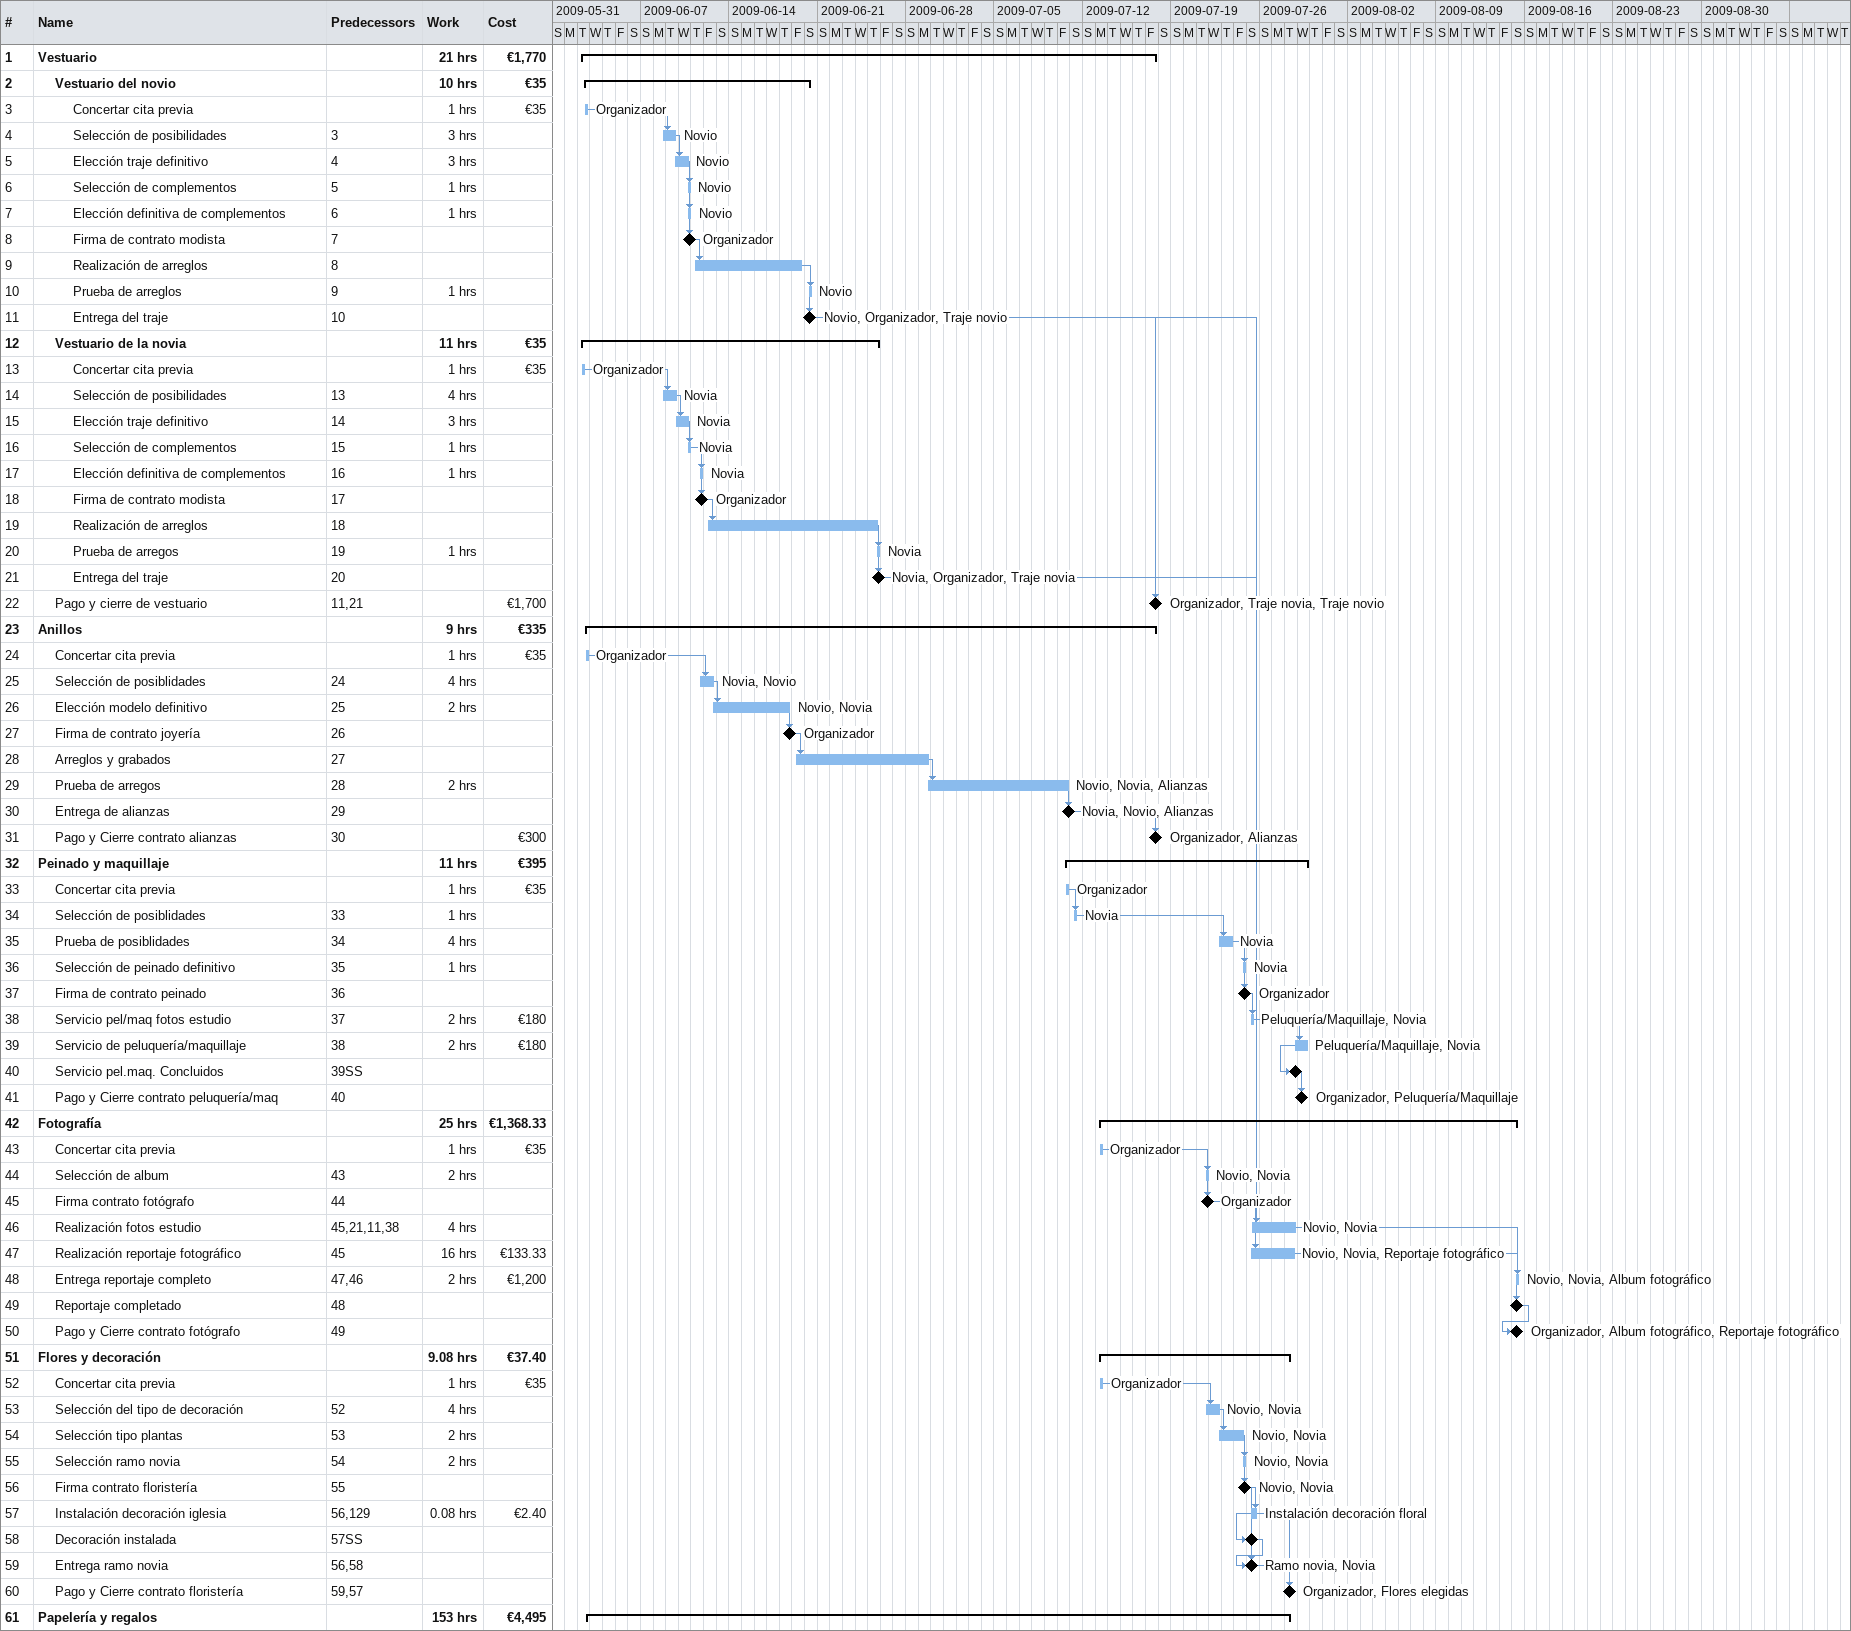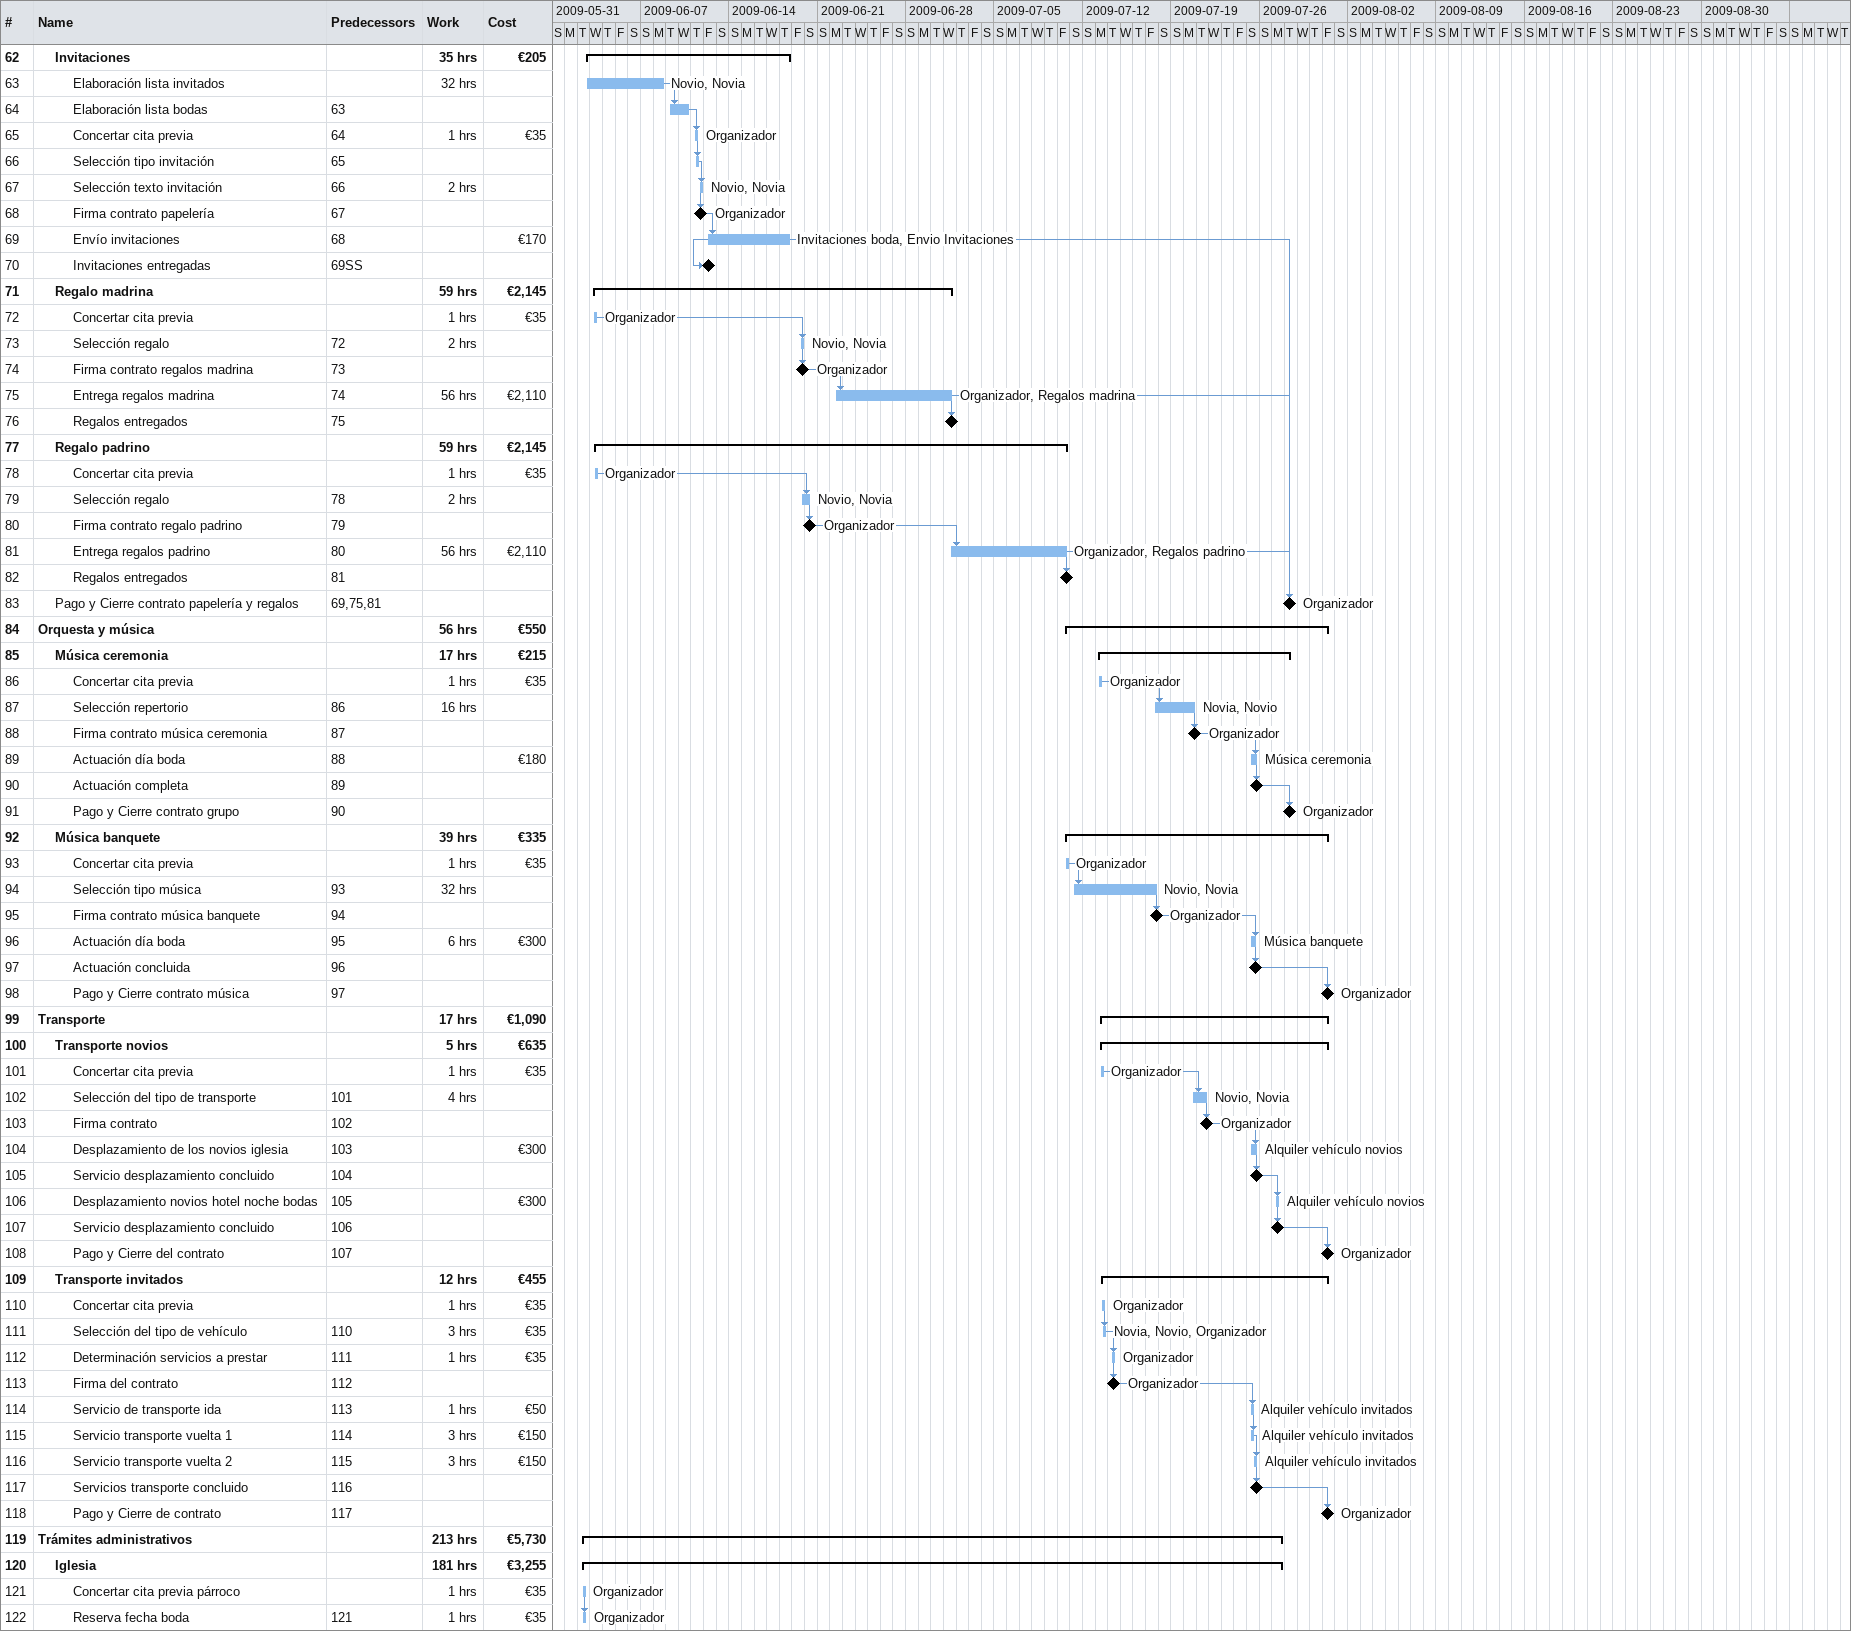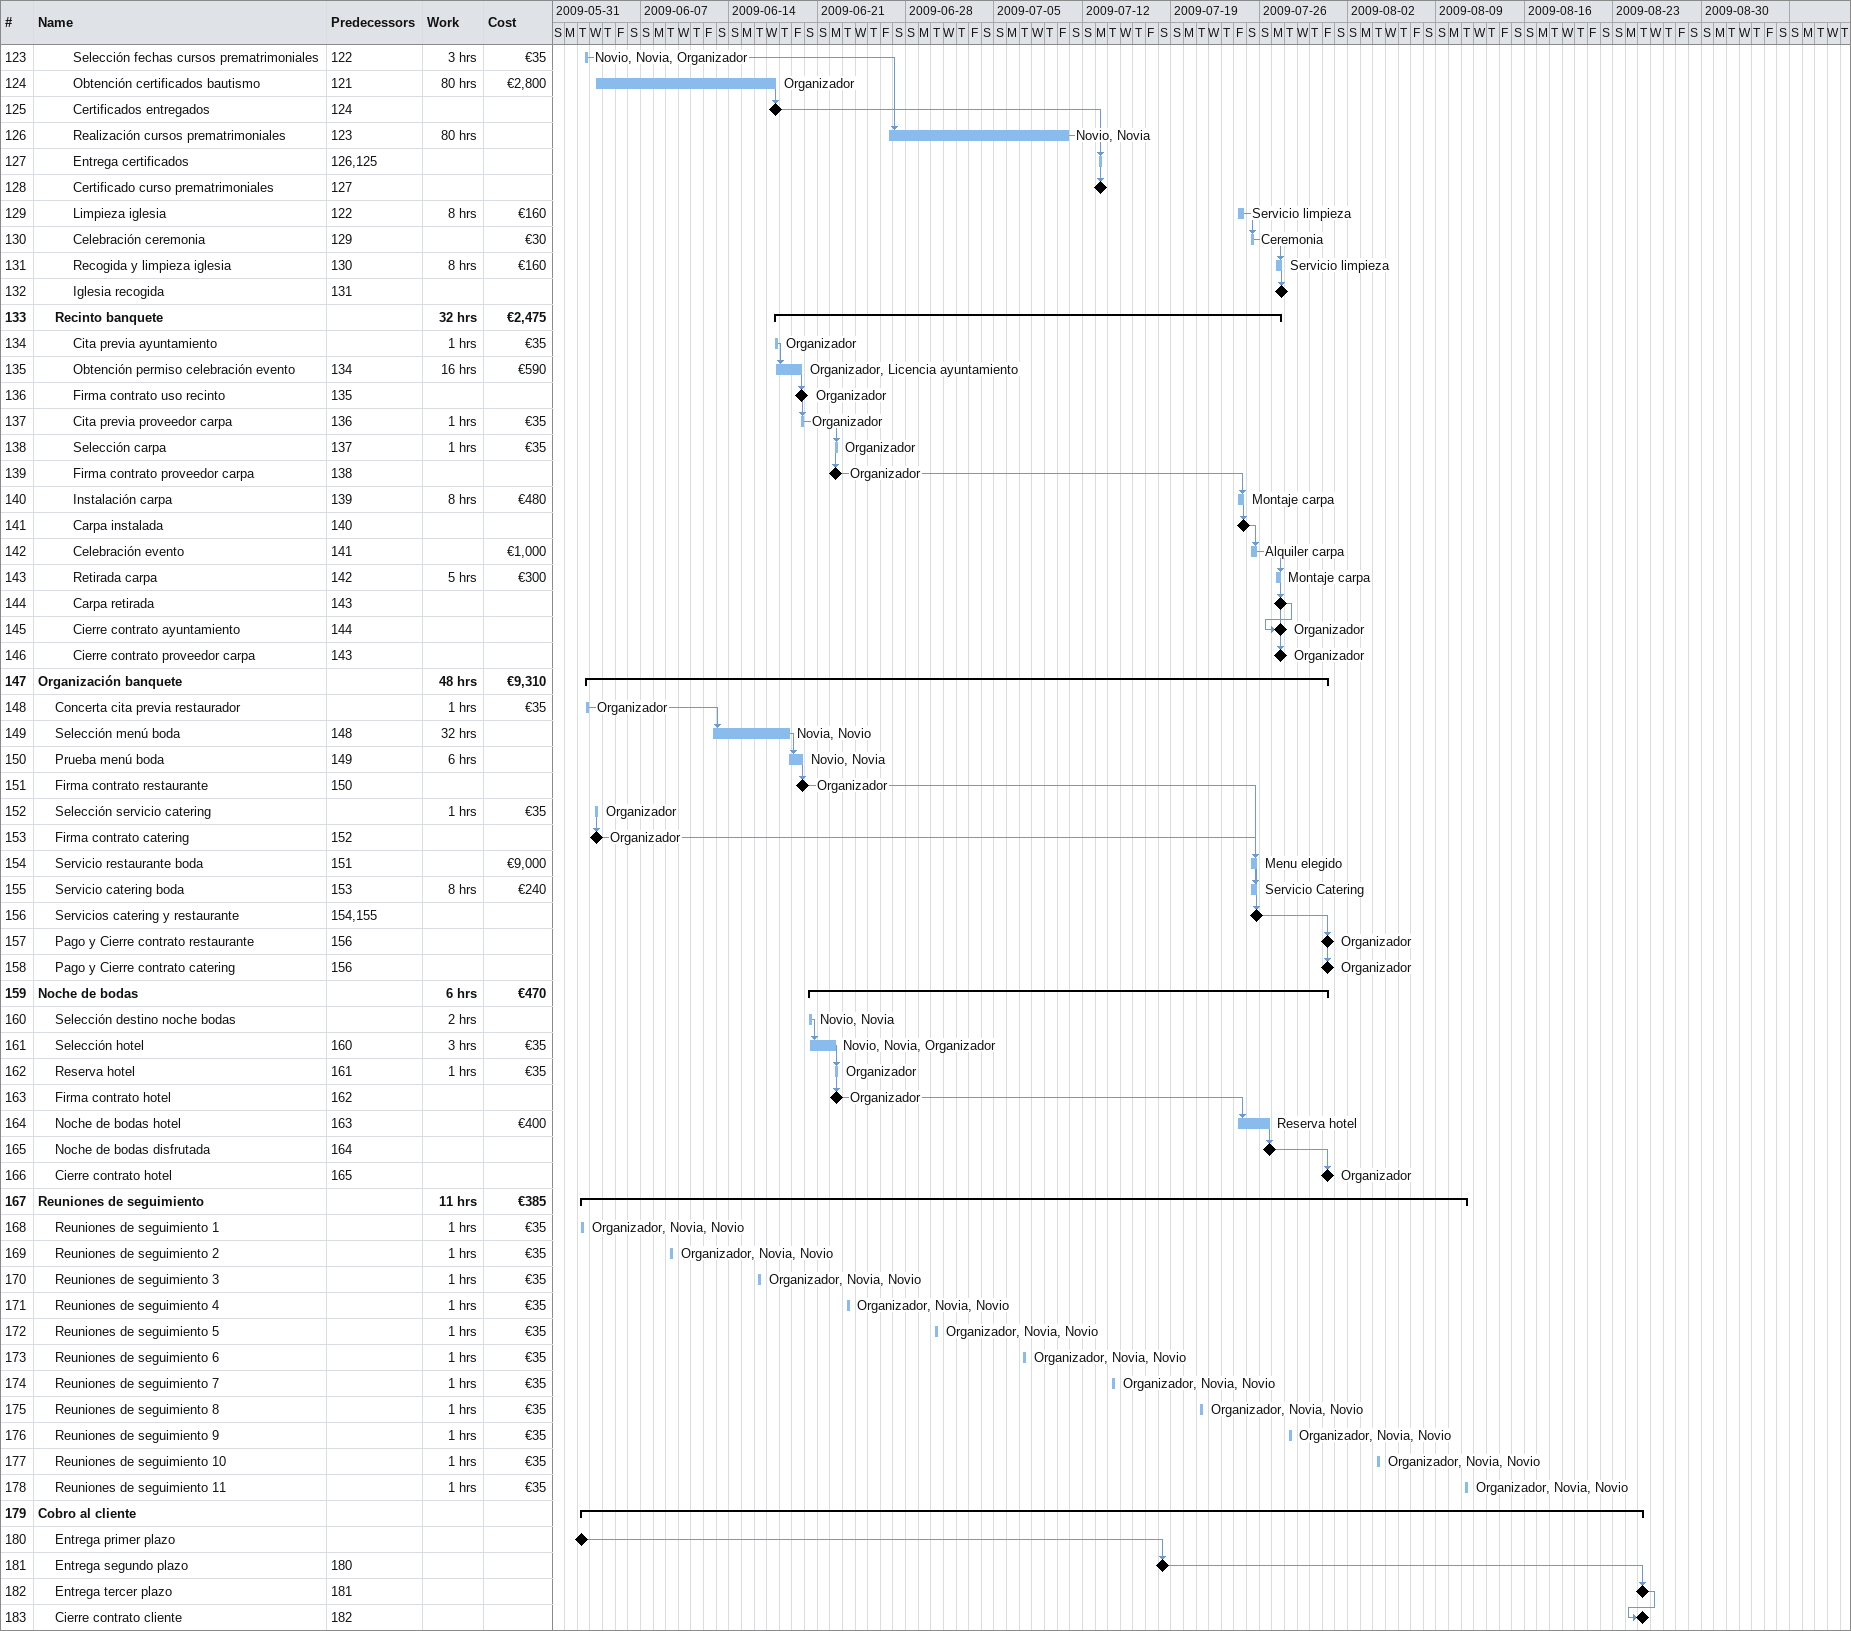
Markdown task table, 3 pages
| ID | Level | Task | Start | Finish | Predecessors | Resources | Work (h) | Cost (€) |
|---|---|---|---|---|---|---|---|---|
| 1 | 1 | **Vestuario** | 2009-06-02 | 2009-07-17 |  |  | 21 | 1770 |
| 2 | 2 | **Vestuario del novio** | 2009-06-02 | 2009-06-20 |  |  | 10 | 35 |
| 3 | 3 | Concertar cita previa | 2009-06-02 | 2009-06-02 |  | Organizador | 1 | 35 |
| 4 | 3 | Selección de posibilidades | 2009-06-08 | 2009-06-09 | 3 | Novio | 3 |  |
| 5 | 3 | Elección traje definitivo | 2009-06-09 | 2009-06-10 | 4 | Novio | 3 |  |
| 6 | 3 | Selección de complementos | 2009-06-10 | 2009-06-10 | 5 | Novio | 1 |  |
| 7 | 3 | Elección definitiva de complementos | 2009-06-10 | 2009-06-10 | 6 | Novio | 1 |  |
| 8 | 3 | Firma de contrato modista (milestone) | 2009-06-10 | 2009-06-10 | 7 | Organizador |  |  |
| 9 | 3 | Realización de arreglos | 2009-06-11 | 2009-06-19 | 8 |  |  |  |
| 10 | 3 | Prueba de arreglos | 2009-06-20 | 2009-06-20 | 9 | Novio | 1 |  |
| 11 | 3 | Entrega del traje (milestone) | 2009-06-20 | 2009-06-20 | 10 | Novio, Organizador, Traje novio |  |  |
| 12 | 2 | **Vestuario de la novia** | 2009-06-02 | 2009-06-25 |  |  | 11 | 35 |
| 13 | 3 | Concertar cita previa | 2009-06-02 | 2009-06-02 |  | Organizador | 1 | 35 |
| 14 | 3 | Selección de posibilidades | 2009-06-08 | 2009-06-09 | 13 | Novia | 4 |  |
| 15 | 3 | Elección traje definitivo | 2009-06-09 | 2009-06-10 | 14 | Novia | 3 |  |
| 16 | 3 | Selección de complementos | 2009-06-10 | 2009-06-10 | 15 | Novia | 1 |  |
| 17 | 3 | Elección definitiva de complementos | 2009-06-11 | 2009-06-11 | 16 | Novia | 1 |  |
| 18 | 3 | Firma de contrato modista (milestone) | 2009-06-11 | 2009-06-11 | 17 | Organizador |  |  |
| 19 | 3 | Realización de arreglos | 2009-06-12 | 2009-06-25 | 18 |  |  |  |
| 20 | 3 | Prueba de arregos | 2009-06-25 | 2009-06-25 | 19 | Novia | 1 |  |
| 21 | 3 | Entrega del traje (milestone) | 2009-06-25 | 2009-06-25 | 20 | Novia, Organizador, Traje novia |  |  |
| 22 | 2 | Pago y cierre de vestuario (milestone) | 2009-07-17 | 2009-07-17 | 11, 21 | Organizador, Traje novia, Traje novio |  | 1700 |
| 23 | 1 | **Anillos** | 2009-06-02 | 2009-07-17 |  |  | 9 | 335 |
| 24 | 2 | Concertar cita previa | 2009-06-02 | 2009-06-02 |  | Organizador | 1 | 35 |
| 25 | 2 | Selección de posiblidades | 2009-06-11 | 2009-06-12 | 24 | Novia, Novio | 4 |  |
| 26 | 2 | Elección modelo definitivo | 2009-06-12 | 2009-06-18 | 25 | Novio, Novia | 2 |  |
| 27 | 2 | Firma de contrato joyería (milestone) | 2009-06-18 | 2009-06-18 | 26 | Organizador |  |  |
| 28 | 2 | Arreglos y grabados | 2009-06-19 | 2009-06-29 | 27 |  |  |  |
| 29 | 2 | Prueba de arregos | 2009-06-29 | 2009-07-10 | 28 | Novio, Novia, Alianzas | 2 |  |
| 30 | 2 | Entrega de alianzas (milestone) | 2009-07-10 | 2009-07-10 | 29 | Novia, Novio, Alianzas |  |  |
| 31 | 2 | Pago y Cierre contrato alianzas (milestone) | 2009-07-17 | 2009-07-17 | 30 | Organizador, Alianzas |  | 300 |
| 32 | 1 | **Peinado y maquillaje** | 2009-07-10 | 2009-07-29 |  |  | 11 | 395 |
| 33 | 2 | Concertar cita previa | 2009-07-10 | 2009-07-10 |  | Organizador | 1 | 35 |
| 34 | 2 | Selección de posiblidades | 2009-07-11 | 2009-07-11 | 33 | Novia | 1 |  |
| 35 | 2 | Prueba de posiblidades | 2009-07-22 | 2009-07-23 | 34 | Novia | 4 |  |
| 36 | 2 | Selección de peinado definitivo | 2009-07-24 | 2009-07-24 | 35 | Novia | 1 |  |
| 37 | 2 | Firma de contrato peinado (milestone) | 2009-07-24 | 2009-07-24 | 36 | Organizador |  |  |
| 38 | 2 | Servicio pel/maq fotos estudio | 2009-07-25 | 2009-07-25 | 37 | Peluquería/Maquillaje, Novia | 2 | 180 |
| 39 | 2 | Servicio de peluquería/maquillaje | 2009-07-28 | 2009-07-29 | 38 | Peluquería/Maquillaje, Novia | 2 | 180 |
| 40 | 2 | Servicio pel.maq. Concluidos (milestone) | 2009-07-28 | 2009-07-28 | 39SS |  |  |  |
| 41 | 2 | Pago y Cierre contrato peluquería/maq (milestone) | 2009-07-29 | 2009-07-29 | 40 | Organizador, Peluquería/Maquillaje |  |  |
| 42 | 1 | **Fotografía** | 2009-07-13 | 2009-08-15 |  |  | 25 | 1368.33 |
| 43 | 2 | Concertar cita previa | 2009-07-13 | 2009-07-13 |  | Organizador | 1 | 35 |
| 44 | 2 | Selección de album | 2009-07-21 | 2009-07-21 | 43 | Novio, Novia | 2 |  |
| 45 | 2 | Firma contrato fotógrafo (milestone) | 2009-07-21 | 2009-07-21 | 44 | Organizador |  |  |
| 46 | 2 | Realización fotos estudio | 2009-07-25 | 2009-07-28 | 45, 21, 11, 38 | Novio, Novia | 4 |  |
| 47 | 2 | Realización reportaje fotográfico | 2009-07-25 | 2009-07-28 | 45 | Novio, Novia, Reportaje fotográfico | 16 | 133.33 |
| 48 | 2 | Entrega reportaje completo | 2009-08-15 | 2009-08-15 | 47, 46 | Novio, Novia, Album fotográfico | 2 | 1200 |
| 49 | 2 | Reportaje completado (milestone) | 2009-08-15 | 2009-08-15 | 48 |  |  |  |
| 50 | 2 | Pago y Cierre contrato fotógrafo (milestone) | 2009-08-15 | 2009-08-15 | 49 | Organizador, Album fotográfico, Reportaje fotográfico |  |  |
| 51 | 1 | **Flores y decoración** | 2009-07-13 | 2009-07-28 |  |  | 9.08 | 37.40 |
| 52 | 2 | Concertar cita previa | 2009-07-13 | 2009-07-13 |  | Organizador | 1 | 35 |
| 53 | 2 | Selección del tipo de decoración | 2009-07-21 | 2009-07-22 | 52 | Novio, Novia | 4 |  |
| 54 | 2 | Selección tipo plantas | 2009-07-22 | 2009-07-24 | 53 | Novio, Novia | 2 |  |
| 55 | 2 | Selección ramo novia | 2009-07-24 | 2009-07-24 | 54 | Novio, Novia | 2 |  |
| 56 | 2 | Firma contrato floristería (milestone) | 2009-07-24 | 2009-07-24 | 55 | Novio, Novia |  |  |
| 57 | 2 | Instalación decoración iglesia | 2009-07-25 | 2009-07-25 | 56, 129 | Instalación decoración floral | 0.08 | 2.40 |
| 58 | 2 | Decoración instalada (milestone) | 2009-07-25 | 2009-07-25 | 57SS |  |  |  |
| 59 | 2 | Entrega ramo novia (milestone) | 2009-07-25 | 2009-07-25 | 56, 58 | Ramo novia, Novia |  |  |
| 60 | 2 | Pago y Cierre contrato floristería (milestone) | 2009-07-28 | 2009-07-28 | 59, 57 | Organizador, Flores elegidas |  |  |
| 61 | 1 | **Papelería y regalos** | 2009-06-02 | 2009-07-28 |  |  | 153 | 4495 |
| 62 | 2 | **Invitaciones** | 2009-06-02 | 2009-06-18 |  |  | 35 | 205 |
| 63 | 3 | Elaboración lista invitados | 2009-06-02 | 2009-06-08 |  | Novio, Novia | 32 |  |
| 64 | 3 | Elaboración lista bodas | 2009-06-09 | 2009-06-10 | 63 |  |  |  |
| 65 | 3 | Concertar cita previa | 2009-06-11 | 2009-06-11 | 64 | Organizador | 1 | 35 |
| 66 | 3 | Selección tipo invitación | 2009-06-11 | 2009-06-11 | 65 |  |  |  |
| 67 | 3 | Selección texto invitación | 2009-06-11 | 2009-06-11 | 66 | Novio, Novia | 2 |  |
| 68 | 3 | Firma contrato papelería (milestone) | 2009-06-11 | 2009-06-11 | 67 | Organizador |  |  |
| 69 | 3 | Envío invitaciones | 2009-06-12 | 2009-06-18 | 68 | Invitaciones boda, Envio Invitaciones |  | 170 |
| 70 | 3 | Invitaciones entregadas (milestone) | 2009-06-12 | 2009-06-12 | 69SS |  |  |  |
| 71 | 2 | **Regalo madrina** | 2009-06-03 | 2009-07-01 |  |  | 59 | 2145 |
| 72 | 3 | Concertar cita previa | 2009-06-03 | 2009-06-03 |  | Organizador | 1 | 35 |
| 73 | 3 | Selección regalo | 2009-06-19 | 2009-06-19 | 72 | Novio, Novia | 2 |  |
| 74 | 3 | Firma contrato regalos madrina (milestone) | 2009-06-19 | 2009-06-19 | 73 | Organizador |  |  |
| 75 | 3 | Entrega regalos madrina | 2009-06-22 | 2009-07-01 | 74 | Organizador, Regalos madrina | 56 | 2110 |
| 76 | 3 | Regalos entregados (milestone) | 2009-07-01 | 2009-07-01 | 75 |  |  |  |
| 77 | 2 | **Regalo padrino** | 2009-06-03 | 2009-07-10 |  |  | 59 | 2145 |
| 78 | 3 | Concertar cita previa | 2009-06-03 | 2009-06-03 |  | Organizador | 1 | 35 |
| 79 | 3 | Selección regalo | 2009-06-19 | 2009-06-20 | 78 | Novio, Novia | 2 |  |
| 80 | 3 | Firma contrato regalo padrino (milestone) | 2009-06-20 | 2009-06-20 | 79 | Organizador |  |  |
| 81 | 3 | Entrega regalos padrino | 2009-07-01 | 2009-07-10 | 80 | Organizador, Regalos padrino | 56 | 2110 |
| 82 | 3 | Regalos entregados (milestone) | 2009-07-10 | 2009-07-10 | 81 |  |  |  |
| 83 | 2 | Pago y Cierre contrato papelería y regalos (milestone) | 2009-07-28 | 2009-07-28 | 69, 75, 81 | Organizador |  |  |
| 84 | 1 | **Orquesta y música** | 2009-07-10 | 2009-07-31 |  |  | 56 | 550 |
| 85 | 2 | **Música ceremonia** | 2009-07-13 | 2009-07-28 |  |  | 17 | 215 |
| 86 | 3 | Concertar cita previa | 2009-07-13 | 2009-07-13 |  | Organizador | 1 | 35 |
| 87 | 3 | Selección repertorio | 2009-07-17 | 2009-07-20 | 86 | Novia, Novio | 16 |  |
| 88 | 3 | Firma contrato música ceremonia (milestone) | 2009-07-20 | 2009-07-20 | 87 | Organizador |  |  |
| 89 | 3 | Actuación día boda | 2009-07-25 | 2009-07-25 | 88 | Música ceremonia |  | 180 |
| 90 | 3 | Actuación completa (milestone) | 2009-07-25 | 2009-07-25 | 89 |  |  |  |
| 91 | 3 | Pago y Cierre contrato grupo (milestone) | 2009-07-28 | 2009-07-28 | 90 | Organizador |  |  |
| 92 | 2 | **Música banquete** | 2009-07-10 | 2009-07-31 |  |  | 39 | 335 |
| 93 | 3 | Concertar cita previa | 2009-07-10 | 2009-07-10 |  | Organizador | 1 | 35 |
| 94 | 3 | Selección tipo música | 2009-07-11 | 2009-07-17 | 93 | Novio, Novia | 32 |  |
| 95 | 3 | Firma contrato música banquete (milestone) | 2009-07-17 | 2009-07-17 | 94 | Organizador |  |  |
| 96 | 3 | Actuación día boda | 2009-07-25 | 2009-07-25 | 95 | Música banquete | 6 | 300 |
| 97 | 3 | Actuación concluida (milestone) | 2009-07-25 | 2009-07-25 | 96 |  |  |  |
| 98 | 3 | Pago y Cierre contrato música (milestone) | 2009-07-31 | 2009-07-31 | 97 | Organizador |  |  |
| 99 | 1 | **Transporte** | 2009-07-13 | 2009-07-31 |  |  | 17 | 1090 |
| 100 | 2 | **Transporte novios** | 2009-07-13 | 2009-07-31 |  |  | 5 | 635 |
| 101 | 3 | Concertar cita previa | 2009-07-13 | 2009-07-13 |  | Organizador | 1 | 35 |
| 102 | 3 | Selección del tipo de transporte | 2009-07-20 | 2009-07-21 | 101 | Novio, Novia | 4 |  |
| 103 | 3 | Firma contrato (milestone) | 2009-07-21 | 2009-07-21 | 102 | Organizador |  |  |
| 104 | 3 | Desplazamiento de los novios iglesia | 2009-07-25 | 2009-07-25 | 103 | Alquiler vehículo novios |  | 300 |
| 105 | 3 | Servicio desplazamiento concluido (milestone) | 2009-07-25 | 2009-07-25 | 104 |  |  |  |
| 106 | 3 | Desplazamiento novios hotel noche bodas | 2009-07-27 | 2009-07-27 | 105 | Alquiler vehículo novios |  | 300 |
| 107 | 3 | Servicio desplazamiento concluido (milestone) | 2009-07-27 | 2009-07-27 | 106 |  |  |  |
| 108 | 3 | Pago y Cierre del contrato (milestone) | 2009-07-31 | 2009-07-31 | 107 | Organizador |  |  |
| 109 | 2 | **Transporte invitados** | 2009-07-13 | 2009-07-31 |  |  | 12 | 455 |
| 110 | 3 | Concertar cita previa | 2009-07-13 | 2009-07-13 |  | Organizador | 1 | 35 |
| 111 | 3 | Selección del tipo de vehículo | 2009-07-13 | 2009-07-13 | 110 | Novia, Novio, Organizador | 3 | 35 |
| 112 | 3 | Determinación servicios a prestar | 2009-07-14 | 2009-07-14 | 111 | Organizador | 1 | 35 |
| 113 | 3 | Firma del contrato (milestone) | 2009-07-14 | 2009-07-14 | 112 | Organizador |  |  |
| 114 | 3 | Servicio de transporte ida | 2009-07-25 | 2009-07-25 | 113 | Alquiler vehículo invitados | 1 | 50 |
| 115 | 3 | Servicio transporte vuelta 1 | 2009-07-25 | 2009-07-25 | 114 | Alquiler vehículo invitados | 3 | 150 |
| 116 | 3 | Servicio transporte vuelta 2 | 2009-07-25 | 2009-07-25 | 115 | Alquiler vehículo invitados | 3 | 150 |
| 117 | 3 | Servicios transporte concluido (milestone) | 2009-07-25 | 2009-07-25 | 116 |  |  |  |
| 118 | 3 | Pago y Cierre de contrato (milestone) | 2009-07-31 | 2009-07-31 | 117 | Organizador |  |  |
| 119 | 1 | **Trámites administrativos** | 2009-06-02 | 2009-07-27 |  |  | 213 | 5730 |
| 120 | 2 | **Iglesia** | 2009-06-02 | 2009-07-27 |  |  | 181 | 3255 |
| 121 | 3 | Concertar cita previa párroco | 2009-06-02 | 2009-06-02 |  | Organizador | 1 | 35 |
| 122 | 3 | Reserva fecha boda | 2009-06-02 | 2009-06-02 | 121 | Organizador | 1 | 35 |
| 123 | 3 | Selección fechas cursos prematrimoniales | 2009-06-02 | 2009-06-02 | 122 | Novio, Novia, Organizador | 3 | 35 |
| 124 | 3 | Obtención certificados bautismo | 2009-06-03 | 2009-06-17 | 121 | Organizador | 80 | 2800 |
| 125 | 3 | Certificados entregados (milestone) | 2009-06-17 | 2009-06-17 | 124 |  |  |  |
| 126 | 3 | Realización cursos prematrimoniales | 2009-06-26 | 2009-07-10 | 123 | Novio, Novia | 80 |  |
| 127 | 3 | Entrega certificados | 2009-07-13 | 2009-07-13 | 126, 125 |  |  |  |
| 128 | 3 | Certificado curso prematrimoniales (milestone) | 2009-07-13 | 2009-07-13 | 127 |  |  |  |
| 129 | 3 | Limpieza iglesia | 2009-07-24 | 2009-07-24 | 122 | Servicio limpieza | 8 | 160 |
| 130 | 3 | Celebración ceremonia | 2009-07-25 | 2009-07-25 | 129 | Ceremonia |  | 30 |
| 131 | 3 | Recogida y limpieza iglesia | 2009-07-27 | 2009-07-27 | 130 | Servicio limpieza | 8 | 160 |
| 132 | 3 | Iglesia recogida (milestone) | 2009-07-27 | 2009-07-27 | 131 |  |  |  |
| 133 | 2 | **Recinto banquete** | 2009-06-17 | 2009-07-27 |  |  | 32 | 2475 |
| 134 | 3 | Cita previa ayuntamiento | 2009-06-17 | 2009-06-17 |  | Organizador | 1 | 35 |
| 135 | 3 | Obtención permiso celebración evento | 2009-06-17 | 2009-06-19 | 134 | Organizador, Licencia ayuntamiento | 16 | 590 |
| 136 | 3 | Firma contrato uso recinto (milestone) | 2009-06-19 | 2009-06-19 | 135 | Organizador |  |  |
| 137 | 3 | Cita previa proveedor carpa | 2009-06-19 | 2009-06-19 | 136 | Organizador | 1 | 35 |
| 138 | 3 | Selección carpa | 2009-06-22 | 2009-06-22 | 137 | Organizador | 1 | 35 |
| 139 | 3 | Firma contrato proveedor carpa (milestone) | 2009-06-22 | 2009-06-22 | 138 | Organizador |  |  |
| 140 | 3 | Instalación carpa | 2009-07-24 | 2009-07-24 | 139 | Montaje carpa | 8 | 480 |
| 141 | 3 | Carpa instalada (milestone) | 2009-07-24 | 2009-07-24 | 140 |  |  |  |
| 142 | 3 | Celebración evento | 2009-07-25 | 2009-07-25 | 141 | Alquiler carpa |  | 1000 |
| 143 | 3 | Retirada carpa | 2009-07-27 | 2009-07-27 | 142 | Montaje carpa | 5 | 300 |
| 144 | 3 | Carpa retirada (milestone) | 2009-07-27 | 2009-07-27 | 143 |  |  |  |
| 145 | 3 | Cierre contrato ayuntamiento (milestone) | 2009-07-27 | 2009-07-27 | 144 | Organizador |  |  |
| 146 | 3 | Cierre contrato proveedor carpa (milestone) | 2009-07-27 | 2009-07-27 | 143 | Organizador |  |  |
| 147 | 1 | **Organización banquete** | 2009-06-02 | 2009-07-31 |  |  | 48 | 9310 |
| 148 | 2 | Concerta cita previa restaurador | 2009-06-02 | 2009-06-02 |  | Organizador | 1 | 35 |
| 149 | 2 | Selección menú boda | 2009-06-12 | 2009-06-18 | 148 | Novia, Novio | 32 |  |
| 150 | 2 | Prueba menú boda | 2009-06-18 | 2009-06-19 | 149 | Novio, Novia | 6 |  |
| 151 | 2 | Firma contrato restaurante (milestone) | 2009-06-19 | 2009-06-19 | 150 | Organizador |  |  |
| 152 | 2 | Selección servicio catering | 2009-06-03 | 2009-06-03 |  | Organizador | 1 | 35 |
| 153 | 2 | Firma contrato catering (milestone) | 2009-06-03 | 2009-06-03 | 152 | Organizador |  |  |
| 154 | 2 | Servicio restaurante boda | 2009-07-25 | 2009-07-25 | 151 | Menu elegido |  | 9000 |
| 155 | 2 | Servicio catering boda | 2009-07-25 | 2009-07-25 | 153 | Servicio Catering | 8 | 240 |
| 156 | 2 | Servicios catering y restaurante (milestone) | 2009-07-25 | 2009-07-25 | 154, 155 |  |  |  |
| 157 | 2 | Pago y Cierre contrato restaurante (milestone) | 2009-07-31 | 2009-07-31 | 156 | Organizador |  |  |
| 158 | 2 | Pago y Cierre contrato catering (milestone) | 2009-07-31 | 2009-07-31 | 156 | Organizador |  |  |
| 159 | 1 | **Noche de bodas** | 2009-06-20 | 2009-07-31 |  |  | 6 | 470 |
| 160 | 2 | Selección destino noche bodas | 2009-06-20 | 2009-06-20 |  | Novio, Novia | 2 |  |
| 161 | 2 | Selección hotel | 2009-06-20 | 2009-06-22 | 160 | Novio, Novia, Organizador | 3 | 35 |
| 162 | 2 | Reserva hotel | 2009-06-22 | 2009-06-22 | 161 | Organizador | 1 | 35 |
| 163 | 2 | Firma contrato hotel (milestone) | 2009-06-22 | 2009-06-22 | 162 | Organizador |  |  |
| 164 | 2 | Noche de bodas hotel | 2009-07-24 | 2009-07-26 | 163 | Reserva hotel |  | 400 |
| 165 | 2 | Noche de bodas disfrutada (milestone) | 2009-07-26 | 2009-07-26 | 164 |  |  |  |
| 166 | 2 | Cierre contrato hotel (milestone) | 2009-07-31 | 2009-07-31 | 165 | Organizador |  |  |
| 167 | 1 | **Reuniones de seguimiento** | 2009-06-02 | 2009-08-11 |  |  | 11 | 385 |
| 168 | 2 | Reuniones de seguimiento 1 | 2009-06-02 | 2009-06-02 |  | Organizador, Novia, Novio | 1 | 35 |
| 169 | 2 | Reuniones de seguimiento 2 | 2009-06-09 | 2009-06-09 |  | Organizador, Novia, Novio | 1 | 35 |
| 170 | 2 | Reuniones de seguimiento 3 | 2009-06-16 | 2009-06-16 |  | Organizador, Novia, Novio | 1 | 35 |
| 171 | 2 | Reuniones de seguimiento 4 | 2009-06-23 | 2009-06-23 |  | Organizador, Novia, Novio | 1 | 35 |
| 172 | 2 | Reuniones de seguimiento 5 | 2009-06-30 | 2009-06-30 |  | Organizador, Novia, Novio | 1 | 35 |
| 173 | 2 | Reuniones de seguimiento 6 | 2009-07-07 | 2009-07-07 |  | Organizador, Novia, Novio | 1 | 35 |
| 174 | 2 | Reuniones de seguimiento 7 | 2009-07-14 | 2009-07-14 |  | Organizador, Novia, Novio | 1 | 35 |
| 175 | 2 | Reuniones de seguimiento 8 | 2009-07-21 | 2009-07-21 |  | Organizador, Novia, Novio | 1 | 35 |
| 176 | 2 | Reuniones de seguimiento 9 | 2009-07-28 | 2009-07-28 |  | Organizador, Novia, Novio | 1 | 35 |
| 177 | 2 | Reuniones de seguimiento 10 | 2009-08-04 | 2009-08-04 |  | Organizador, Novia, Novio | 1 | 35 |
| 178 | 2 | Reuniones de seguimiento 11 | 2009-08-11 | 2009-08-11 |  | Organizador, Novia, Novio | 1 | 35 |
| 179 | 1 | **Cobro al cliente** | 2009-06-02 | 2009-08-25 |  |  |  |  |
| 180 | 2 | Entrega primer plazo (milestone) | 2009-06-02 | 2009-06-02 |  |  |  |  |
| 181 | 2 | Entrega segundo plazo (milestone) | 2009-07-18 | 2009-07-18 | 180 |  |  |  |
| 182 | 2 | Entrega tercer plazo (milestone) | 2009-08-25 | 2009-08-25 | 181 |  |  |  |
| 183 | 2 | Cierre contrato cliente (milestone) | 2009-08-25 | 2009-08-25 | 182 |  |  |  |
